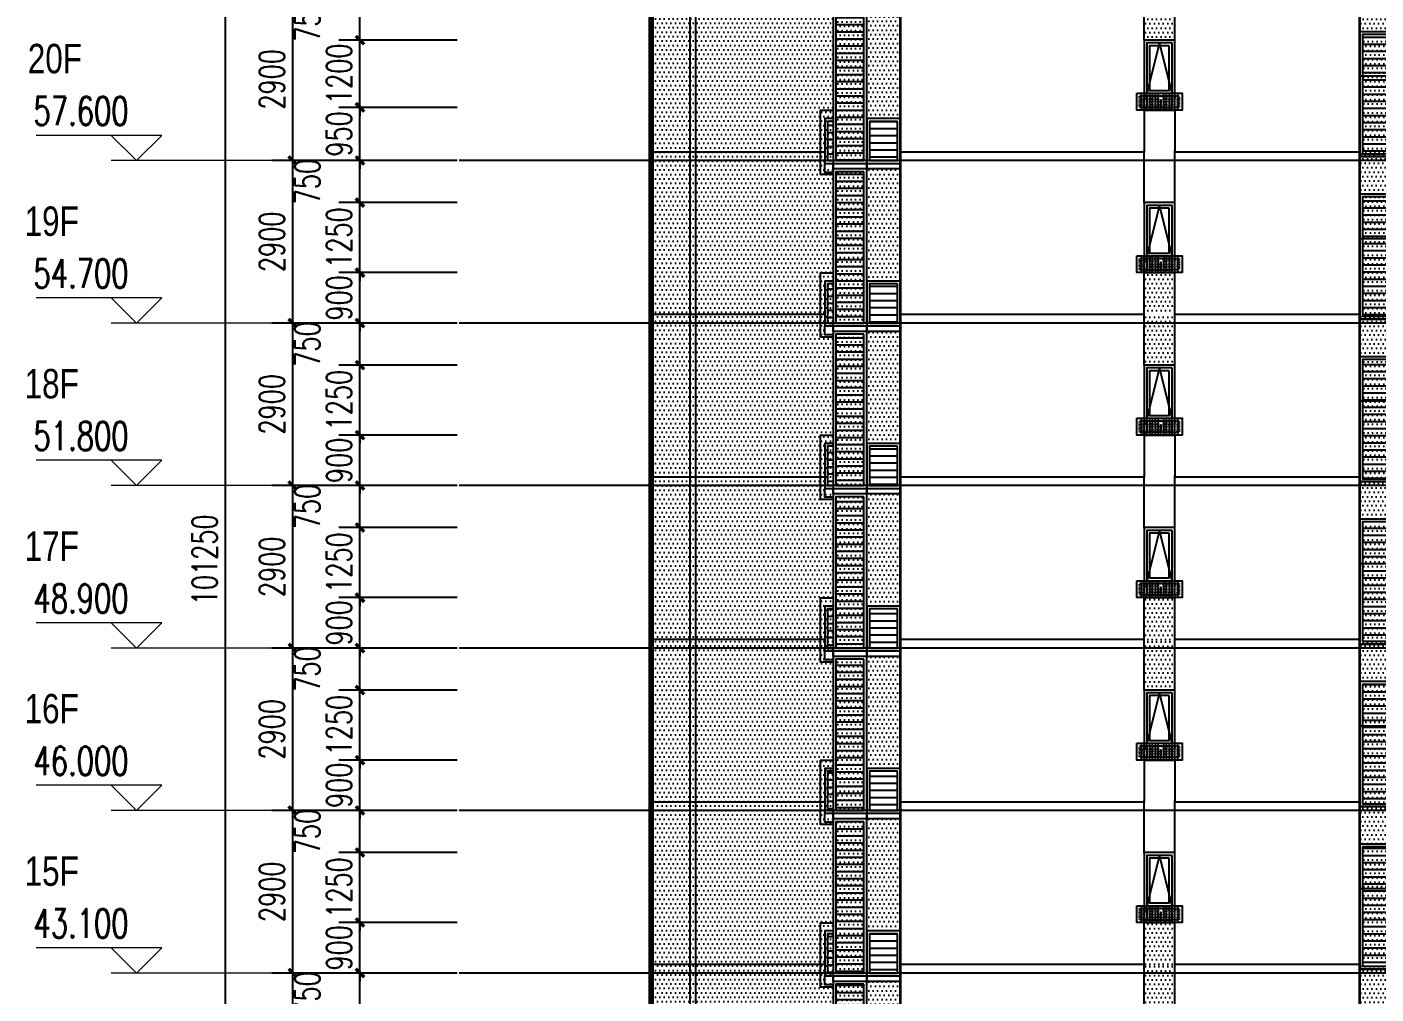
# Model space of a CAD drawing. Header units: millimetres. Extents: x 43 to 235305, y 0 to 139712.
# Drawn here: x 91758 to 115841, y 53916 to 71175 of the extents above; entities that cross this region are included whole.
import ezdxf
from ezdxf.xclip import XClip

# ---------------------------------------------------------------- set-up
doc = ezdxf.new("R2010")
doc.units = ezdxf.units.MM
doc.header["$XCLIPFRAME"] = 2
for name, pattern in [('CONTINOUS', [0]), ('DASH', [0.35, 0.25, -0.1]), ('DOTE', [2.42, 2, -0.2, 0.02, -0.2])]:
    doc.linetypes.add(name, pattern=pattern)
for name, color, linetype in [('A-AXIS', 1, 'DOTE'), ('A-AXIS-DIMS', 3, 'Continuous'), ('A-DRWD-DIMS', 144, 'Continuous'), ('A-ELEV-DRWD', 130, 'Continuous'), ('A-ELEV-LINE', 30, 'Continuous'), ('A-ELEV-LINE1', 33, 'Continuous'), ('A-ELEV-LINE2', 55, 'Continuous'), ('A-ELEV-OPEN', 253, 'Continuous'), ('A-ELEV-OUT2', 6, 'CONTINOUS'), ('A-ELEV-PATT', 55, 'Continuous'), ('A-ELEV-SHUT', 215, 'Continuous'), ('A-HATH1', 251, 'Continuous'), ('A-ROOM-NAME', 255, 'Continuous'), ('A-WALL', 2, 'Continuous'), ('AXIS', 3, 'Continuous'), ('PUB_TEXT', 7, 'Continuous'), ('Sun', 138, 'Continuous')]:
    doc.layers.add(name, color=color, linetype=linetype)
doc.styles.add('_TCH_DIM', font='SIMPLEX', dxfattribs={"bigfont": 'GBCBIG'})
doc.styles.add('_TCH_DIM_T3', font='SIMPLEX', dxfattribs={"width": 0.705882, "bigfont": 'GBCBIG'})
doc.styles.add('ZBHZ', font='zbxw.shx', dxfattribs={"width": 0.7, "bigfont": 'zbhz.shx'})
doc.dimstyles.new('_TCH_ARCH&&150', dxfattribs={"dimtxt": 446.25, "dimasz": 150, "dimexe": 375, "dimexo": 450, "dimgap": 150, "dimtad": 1, "dimdec": 0, "dimzin": 0, "dimdsep": 46, "dimtxsty": '_TCH_DIM_T3', "dimblk": 'ARCHTICK', "dimcen": 0.09, "dimclrt": 7, "dimazin": 2, "dimtfac": 1, "dimtdec": 0, "dimtix": 1, "dimtmove": 2, "dimatfit": 3, "dimfxl": 1, "dimtolj": 1, "dimtzin": 0, "dimarcsym": 0})

# ---------------------------------------------------------------- blocks, each defined once
blk = doc.blocks.new('A$C38F80F9D')
at = {"layer": 'A-ELEV-PATT'}
h = blk.add_hatch(dxfattribs=at)
h.set_pattern_fill('ANSI31', color=256, scale=80, angle=135, style=0)
h.set_pattern_definition([(180, (-95221.56, 77593.16), (-2e-14, -127), [])])
h.paths.add_polyline_path([(-250, 2400), (550, 2400), (550, 270), (-250, 270)])
at = {"layer": 'A-HATH1'}
h = blk.add_hatch(dxfattribs=at)
h.set_pattern_fill('DOTS', color=256, scale=50, style=0)
h.set_pattern_definition([(7e-15, (-250, 350), (39.6875, 79.375), [0, -79.375])])
h.paths.add_polyline_path([(-250, 2400), (550, 2400), (550, 270), (-250, 270)])
at = {"layer": 'A-ELEV-SHUT'}
for points in [[(-300, 2450), (600, 2450), (600, 220), (-300, 220)], [(-250, 2400), (550, 2400), (550, 270), (-250, 270)]]:
    blk.add_lwpolyline(points, close=True, dxfattribs=at)
blk = doc.blocks.new('A$C26D120F1')
blk.add_circle((0, 0), 12.5)
blk = doc.blocks.new('A$C6A1F32F0')
at = {"layer": 'Sun'}
blk.add_lwpolyline([(810, 250), (0, 250), (0, -50), (810, -50)], close=True, dxfattribs=at)
at = {"layer": 'Sun', "color": 8, "linetype": 'DASH', "ltscale": 0.2}
blk.add_lwpolyline([(760, 200), (50, 200), (50, 0), (760, 0)], close=True, dxfattribs=at)
at = {"layer": 'Sun'}
for centre in [(80, 175), (80, 125), (80, 75), (80, 25), (130, 175), (280, 175), (330, 175), (330, 125), (380, 125), (380, 75), (380, 25), (480, 175), (480, 75), (480, 25), (530, 175), (530, 125), (530, 75), (530, 25), (580, 125), (580, 75), (580, 25), (680, 75), (680, 25), (730, 175), (730, 125), (730, 75), (730, 25)]:
    blk.add_circle(centre, 5, dxfattribs=at)
for p in [(80, 200), (80, 150), (80, 100), (80, 50), (80, 0), (130, 200), (130, 0), (180, 200), (180, 150), (180, 100), (180, 50), (180, 0), (230, 200), (230, 150), (230, 100), (230, 50), (230, 0), (280, 200), (280, 150), (280, 100), (280, 50), (280, 0), (330, 200), (330, 150), (330, 100), (330, 50), (330, 0), (380, 100), (380, 50), (380, 0), (430, 200), (430, 150), (430, 100), (430, 50), (430, 0), (480, 200), (480, 150), (480, 100), (480, 50), (480, 0), (530, 200), (530, 150), (530, 100), (530, 50), (530, 0), (580, 200), (580, 150), (580, 100), (580, 50), (580, 0), (630, 200), (630, 150), (630, 0), (680, 200), (680, 150), (680, 100), (680, 50), (680, 0), (730, 200), (730, 150), (730, 100), (730, 50), (730, 0)]:
    blk.add_blockref('A$C26D120F1', p, dxfattribs=at)
blk = doc.blocks.new('A$C1D411380')
at = {"layer": 'A-ELEV-DRWD'}
for points in [[(50, 2100), (500, 2100), (500, 1200), (50, 1200)], [(100, 2050), (450, 2050), (450, 1250), (100, 1250)], [(50, 1150), (500, 1150), (500, 950), (50, 950)]]:
    blk.add_lwpolyline(points, close=True, dxfattribs=at)
at = {"layer": 'A-ELEV-LINE1'}
blk.add_lwpolyline([(550, 1200), (550, 1200), (550, 900), (0, 900), (0, 2150), (550, 2150), (550, 1150)], dxfattribs=at)
at = {"layer": 'A-ELEV-OPEN'}
blk.add_lwpolyline([(50, 1200), (275, 2100), (500, 1200)], dxfattribs=at)
at = {"layer": 'Sun'}
blk.add_blockref('A$C6A1F32F0', (-130, 950), dxfattribs=at)
blk = doc.blocks.new('A$C79B806BD')
at = {"layer": 'A-ELEV-LINE1'}
for p, q in [((50, 670), (950, 670)), ((50, 670), (50, 0)), ((50, 0), (950, 0))]:
    blk.add_line(p, q, dxfattribs=at)
blk = doc.blocks.new('A$C5196594A')
at = {"layer": 'A-ELEV-PATT'}
h = blk.add_hatch(dxfattribs=at)
h.set_pattern_fill('ANSI31', color=256, scale=80, angle=135, style=0)
h.set_pattern_definition([(180, (-94371.55, 79593.16), (-2e-14, -127), [])])
h.paths.add_polyline_path([(50, 2850), (550, 2850), (550, 150), (50, 150)])
at = {"layer": 'A-HATH1'}
h = blk.add_hatch(dxfattribs=at)
h.set_pattern_fill('DOTS', color=256, scale=50, style=0)
h.set_pattern_definition([(0, (50, 150), (39.6875, 79.375), [0, -79.375])])
h.paths.add_polyline_path([(50, 2850), (550, 2850), (550, 150), (50, 150)])
at = {"layer": 'A-ELEV-LINE'}
blk.add_lwpolyline([(0, 0), (600, 0), (600, 100), (0, 100)], close=True, dxfattribs=at)
at = {"layer": 'A-ELEV-SHUT'}
for points in [[(0, 2900), (600, 2900), (600, 100), (0, 100)], [(50, 2850), (550, 2850), (550, 150), (50, 150)]]:
    blk.add_lwpolyline(points, close=True, dxfattribs=at)
blk = doc.blocks.new('A$C25156A68')
at = {"layer": 'A-ELEV-PATT'}
h = blk.add_hatch(dxfattribs=at)
h.set_pattern_fill('ANSI31', color=256, scale=80, angle=135, style=0)
h.set_pattern_definition([(180, (-96021.55, 77543.16), (-2e-14, -127), [])])
h.paths.add_polyline_path([(50, 850), (550, 850), (550, 150), (50, 150)])
at = {"layer": 'A-ELEV-LINE'}
blk.add_lwpolyline([(0, 100), (0, -60), (600, -60), (600, 100)], close=True, dxfattribs=at)
at = {"layer": 'A-ELEV-SHUT'}
for points in [[(0, 900), (600, 900), (600, 100), (0, 100)], [(50, 850), (550, 850), (550, 150), (50, 150)]]:
    blk.add_lwpolyline(points, close=True, dxfattribs=at)
blk = doc.blocks.new('A$C503F3A81')
at = {"layer": 'A-ELEV-PATT'}
h = blk.add_hatch(dxfattribs=at)
h.set_pattern_fill('ANSI31', color=256, scale=80, angle=135, style=0)
h.set_pattern_definition([(180, (-85371.56, 80893.16), (-2e-14, -127), [])])
h.paths.add_polyline_path([(10700, 4200), (11200, 4200), (11200, 3500), (10700, 3500)])
h = blk.add_hatch(dxfattribs=at)
h.set_pattern_fill('ANSI31', color=256, scale=80, angle=135, style=0)
h.set_pattern_definition([(180, (-85371.56, 77993.16), (-2e-14, -127), [])])
h.paths.add_polyline_path([(10700, 1300), (11200, 1300), (11200, 600), (10700, 600)])
at = {"layer": 'A-HATH1'}
h = blk.add_hatch(dxfattribs=at)
h.set_pattern_fill('DOTS', color=256, scale=50, style=0)
h.set_pattern_definition([(7e-15, (-0.0005, 3650), (39.6875, 79.375), [0, -79.375])])
h.paths.add_polyline_path([(1550, 5800), (1550, 6520), (1520, 6520), (1520, 6550), (0, 6550), (0, 6520), (0, 5800), (0, 3650), (1550, 3650)])
h = blk.add_hatch(dxfattribs=at)
h.set_pattern_fill('DOTS', color=256, scale=50, style=0)
h.set_pattern_definition([(7e-15, (1550, 5800), (39.6875, 79.375), [0, -79.375])])
h.paths.add_polyline_path([(2450, 6520), (1550, 6520), (1550, 5800), (2450, 5800)])
h = blk.add_hatch(dxfattribs=at)
h.set_pattern_fill('DOTS', color=256, scale=50, style=0)
h.set_pattern_definition([(7e-15, (11850, 600), (39.6875, 79.375), [0, -79.375])])
h.paths.add_polyline_path([(14300, 6400), (12000, 6400), (12000, 6250), (11850, 6250), (11850, 3450), (12000, 3450), (12000, 3350), (11850, 3350), (11850, 1350), (11850, 600), (12000, 600), (14300, 600)])
h = blk.add_hatch(dxfattribs=at)
h.set_pattern_fill('DOTS', color=256, scale=50, style=0)
h.set_pattern_definition([(7e-15, (14300, 600), (39.6875, 79.375), [0, -79.375])])
h.paths.add_polyline_path([(15100, 6400), (14300, 6400), (14300, 600), (15100, 600)])
h = blk.add_hatch(dxfattribs=at)
h.set_pattern_fill('DOTS', color=256, scale=50, style=0)
h.set_pattern_definition([(7e-15, (10650, 4250), (39.6875, 79.375), [0, -79.375])])
h.paths.add_polyline_path([(11250, 6250), (10650, 6250), (10650, 4250), (11250, 4250)])
h = blk.add_hatch(dxfattribs=at)
h.set_pattern_fill('DOTS', color=256, scale=50, style=0)
h.set_pattern_definition([(7e-15, (5750, 3650), (39.6875, 79.375), [0, -79.375])])
h.paths.add_polyline_path([(6300, 4400), (5750, 4400), (5750, 3650), (6300, 3650)])
h = blk.add_hatch(dxfattribs=at)
h.set_pattern_fill('DOTS', color=256, scale=50, style=0)
h.set_pattern_definition([(7e-15, (-0.0004, 750), (39.6875, 79.375), [0, -79.375])])
h.paths.add_polyline_path([(1550, 2900), (2450, 2900), (2450, 3650), (0, 3650), (0, 3620), (0, 2900), (0, 750), (1550, 750)])
h = blk.add_hatch(dxfattribs=at)
h.set_pattern_fill('DOTS', color=256, scale=50, style=0)
h.set_pattern_definition([(7e-15, (5750, 750), (39.6875, 79.375), [0, -79.375])])
h.paths.add_polyline_path([(6300, 3650), (5750, 3650), (5750, 2750), (6300, 2750)])
h = blk.add_hatch(dxfattribs=at)
h.set_pattern_fill('DOTS', color=256, scale=50, style=0)
h.set_pattern_definition([(7e-15, (10650, 1350), (39.6875, 79.375), [0, -79.375])])
h.paths.add_polyline_path([(11250, 3350), (10650, 3350), (10650, 1350), (11250, 1350)])
at = {"layer": 'A-ELEV-LINE'}
for points in [[(10650, 3450), (10650, 3350), (11250, 3350), (11250, 3450)], [(10650, 550), (10650, 450), (11250, 450), (11250, 550)]]:
    blk.add_lwpolyline(points, close=True, dxfattribs=at)
at = {"layer": 'A-ELEV-LINE1'}
for p, q in [((2450, 600), (2450, 6550)), ((10650, 600), (10650, 6400)), ((11250, 600), (11250, 6400)), ((14300, 600), (14300, 6400)), ((15100, 600), (15100, 6400))]:
    blk.add_line(p, q, dxfattribs=at)
at = {"layer": 'A-ELEV-LINE2'}
for p, q in [((5750, 5650), (5750, 6580)), ((6300, 5640), (6300, 6580)), ((5750, 2750), (5750, 4400)), ((6300, 2750), (6300, 4400)), ((0, 3650), (1550, 3650)), ((2450, 3650), (5750, 3650)), ((6300, 3650), (10650, 3650)), ((12000, 3650), (15100, 3650)), ((5750, 1500), (5750, 750)), ((6300, 1500), (6300, 750)), ((0, 750), (1550, 750)), ((2450, 750), (5750, 750)), ((6300, 750), (10650, 750)), ((12000, 750), (15100, 750))]:
    blk.add_line(p, q, dxfattribs=at)
at = {"layer": 'A-ELEV-SHUT'}
for points in [[(10650, 4250), (11250, 4250), (11250, 3450), (10650, 3450)], [(10700, 4200), (11200, 4200), (11200, 3500), (10700, 3500)], [(10650, 1350), (11250, 1350), (11250, 550), (10650, 550)], [(10700, 1300), (11200, 1300), (11200, 600), (10700, 600)]]:
    blk.add_lwpolyline(points, close=True, dxfattribs=at)
ref = blk.add_blockref('A$C25156A68', (11400, 3350))
XClip(ref).set_block_clipping_path([(449.9996244429, -101.2325719561), (676.9703550064, 1047.1839942954)])
ref = blk.add_blockref('A$C79B806BD', (1500, 2900))
XClip(ref).set_block_clipping_path([(-256.0595435794, -0.0003583494), (950.0015086988, 2111.0845140356)])
blk.add_blockref('A$C1D411380', (5750, 600))
ref = blk.add_blockref('A$C25156A68', (11400, 450))
XClip(ref).set_block_clipping_path([(449.9996244429, -101.2325719561), (676.9703550064, 1047.1839942954)])
ref = blk.add_blockref('A$C79B806BD', (1500, 0))
XClip(ref).set_block_clipping_path([(-256.0595435794, -0.0003583494), (950.0015086988, 2111.0845140356)])
at = {"layer": 'A-ELEV-LINE1'}
for p in [(11250, 3350), (11250, 450)]:
    blk.add_blockref('A$C5196594A', p, dxfattribs=at)
at = {"layer": 'A-ELEV-LINE2'}
blk.add_blockref('A$C1D411380', (5750, 3500), dxfattribs=at)
at = {"layer": 'A-WALL'}
for p in [(1850, 3350), (1850, 450)]:
    blk.add_blockref('A$C38F80F9D', p, dxfattribs=at)
blk = doc.blocks.new('_ArchTick')
at = {"color": 0, "linetype": 'ByBlock', "const_width": 0.4}
blk.add_lwpolyline([(-0.5, -0.5), (0.5, 0.5)], dxfattribs=at)
blk = doc.blocks.new('*D4113')
at = {"layer": 'A-AXIS-DIMS', "color": 0, "lineweight": -2, "transparency": 16777216}
for p, q in [((99026, 54291), (96128, 54291)), ((96503, 51391), (96503, 54291)), ((99026, 51391), (96128, 51391))]:
    blk.add_line(p, q, dxfattribs=at)
at = {"layer": 'Defpoints', "color": 0, "transparency": 16777216}
for p in [(96503, 54291), (99476, 54291), (99476, 51391)]:
    blk.add_point(p, dxfattribs=at)
at = {"layer": 'A-AXIS-DIMS', "color": 0, "lineweight": -2, "transparency": 16777216, "xscale": 150, "yscale": 150, "zscale": 150}
for p, rotation in [((96503, 54291), 90), ((96503, 51391), 270)]:
    blk.add_blockref('_ArchTick', p, dxfattribs=dict(at, rotation=rotation))
at = {"layer": 'A-AXIS-DIMS', "color": 7, "transparency": 16777216, "insert": (96130, 52841), "char_height": 446.2, "attachment_point": 5, "rotation": 90, "style": '_TCH_DIM_T3'}
blk.add_mtext('\\A1;2900', dxfattribs=at)
blk = doc.blocks.new('*D4114')
at = {"layer": 'A-AXIS-DIMS', "color": 0, "lineweight": -2, "transparency": 16777216}
for p, q in [((99026, 57191), (96128, 57191)), ((96503, 54291), (96503, 57191)), ((99026, 54291), (96128, 54291))]:
    blk.add_line(p, q, dxfattribs=at)
at = {"layer": 'Defpoints', "color": 0, "transparency": 16777216}
for p in [(96503, 57191), (99476, 57191), (99476, 54291)]:
    blk.add_point(p, dxfattribs=at)
at = {"layer": 'A-AXIS-DIMS', "color": 0, "lineweight": -2, "transparency": 16777216, "xscale": 150, "yscale": 150, "zscale": 150}
for p, rotation in [((96503, 57191), 90), ((96503, 54291), 270)]:
    blk.add_blockref('_ArchTick', p, dxfattribs=dict(at, rotation=rotation))
at = {"layer": 'A-AXIS-DIMS', "color": 7, "transparency": 16777216, "insert": (96130, 55741), "char_height": 446.2, "attachment_point": 5, "rotation": 90, "style": '_TCH_DIM_T3'}
blk.add_mtext('\\A1;2900', dxfattribs=at)
blk = doc.blocks.new('*D4115')
at = {"layer": 'A-AXIS-DIMS', "color": 0, "lineweight": -2, "transparency": 16777216}
for p, q in [((99026, 60091), (96128, 60091)), ((96503, 57191), (96503, 60091)), ((99026, 57191), (96128, 57191))]:
    blk.add_line(p, q, dxfattribs=at)
at = {"layer": 'Defpoints', "color": 0, "transparency": 16777216}
for p in [(96503, 60091), (99476, 60091), (99476, 57191)]:
    blk.add_point(p, dxfattribs=at)
at = {"layer": 'A-AXIS-DIMS', "color": 0, "lineweight": -2, "transparency": 16777216, "xscale": 150, "yscale": 150, "zscale": 150}
for p, rotation in [((96503, 60091), 90), ((96503, 57191), 270)]:
    blk.add_blockref('_ArchTick', p, dxfattribs=dict(at, rotation=rotation))
at = {"layer": 'A-AXIS-DIMS', "color": 7, "transparency": 16777216, "insert": (96130, 58641), "char_height": 446.2, "attachment_point": 5, "rotation": 90, "style": '_TCH_DIM_T3'}
blk.add_mtext('\\A1;2900', dxfattribs=at)
blk = doc.blocks.new('*D4116')
at = {"layer": 'A-AXIS-DIMS', "color": 0, "lineweight": -2, "transparency": 16777216}
for p, q in [((99026, 62991), (96128, 62991)), ((96503, 60091), (96503, 62991)), ((99026, 60091), (96128, 60091))]:
    blk.add_line(p, q, dxfattribs=at)
at = {"layer": 'Defpoints', "color": 0, "transparency": 16777216}
for p in [(96503, 62991), (99476, 62991), (99476, 60091)]:
    blk.add_point(p, dxfattribs=at)
at = {"layer": 'A-AXIS-DIMS', "color": 0, "lineweight": -2, "transparency": 16777216, "xscale": 150, "yscale": 150, "zscale": 150}
for p, rotation in [((96503, 62991), 90), ((96503, 60091), 270)]:
    blk.add_blockref('_ArchTick', p, dxfattribs=dict(at, rotation=rotation))
at = {"layer": 'A-AXIS-DIMS', "color": 7, "transparency": 16777216, "insert": (96130, 61541), "char_height": 446.2, "attachment_point": 5, "rotation": 90, "style": '_TCH_DIM_T3'}
blk.add_mtext('\\A1;2900', dxfattribs=at)
blk = doc.blocks.new('*D4117')
at = {"layer": 'A-AXIS-DIMS', "color": 0, "lineweight": -2, "transparency": 16777216}
for p, q in [((99026, 65891), (96128, 65891)), ((96503, 62991), (96503, 65891)), ((99026, 62991), (96128, 62991))]:
    blk.add_line(p, q, dxfattribs=at)
at = {"layer": 'Defpoints', "color": 0, "transparency": 16777216}
for p in [(96503, 65891), (99476, 65891), (99476, 62991)]:
    blk.add_point(p, dxfattribs=at)
at = {"layer": 'A-AXIS-DIMS', "color": 0, "lineweight": -2, "transparency": 16777216, "xscale": 150, "yscale": 150, "zscale": 150}
for p, rotation in [((96503, 65891), 90), ((96503, 62991), 270)]:
    blk.add_blockref('_ArchTick', p, dxfattribs=dict(at, rotation=rotation))
at = {"layer": 'A-AXIS-DIMS', "color": 7, "transparency": 16777216, "insert": (96130, 64441), "char_height": 446.2, "attachment_point": 5, "rotation": 90, "style": '_TCH_DIM_T3'}
blk.add_mtext('\\A1;2900', dxfattribs=at)
blk = doc.blocks.new('*D4118')
at = {"layer": 'A-AXIS-DIMS', "color": 0, "lineweight": -2, "transparency": 16777216}
for p, q in [((99026, 68791), (96128, 68791)), ((96503, 65891), (96503, 68791)), ((99026, 65891), (96128, 65891))]:
    blk.add_line(p, q, dxfattribs=at)
at = {"layer": 'Defpoints', "color": 0, "transparency": 16777216}
for p in [(96503, 68791), (99476, 68791), (99476, 65891)]:
    blk.add_point(p, dxfattribs=at)
at = {"layer": 'A-AXIS-DIMS', "color": 0, "lineweight": -2, "transparency": 16777216, "xscale": 150, "yscale": 150, "zscale": 150}
for p, rotation in [((96503, 68791), 90), ((96503, 65891), 270)]:
    blk.add_blockref('_ArchTick', p, dxfattribs=dict(at, rotation=rotation))
at = {"layer": 'A-AXIS-DIMS', "color": 7, "transparency": 16777216, "insert": (96130, 67341), "char_height": 446.2, "attachment_point": 5, "rotation": 90, "style": '_TCH_DIM_T3'}
blk.add_mtext('\\A1;2900', dxfattribs=at)
blk = doc.blocks.new('*D4119')
at = {"layer": 'A-AXIS-DIMS', "color": 0, "lineweight": -2, "transparency": 16777216}
for p, q in [((99026, 71691), (96128, 71691)), ((96503, 68791), (96503, 71691)), ((99026, 68791), (96128, 68791))]:
    blk.add_line(p, q, dxfattribs=at)
at = {"layer": 'Defpoints', "color": 0, "transparency": 16777216}
for p in [(96503, 71691), (99476, 71691), (99476, 68791)]:
    blk.add_point(p, dxfattribs=at)
at = {"layer": 'A-AXIS-DIMS', "color": 0, "lineweight": -2, "transparency": 16777216, "xscale": 150, "yscale": 150, "zscale": 150}
for p, rotation in [((96503, 71691), 90), ((96503, 68791), 270)]:
    blk.add_blockref('_ArchTick', p, dxfattribs=dict(at, rotation=rotation))
at = {"layer": 'A-AXIS-DIMS', "color": 7, "transparency": 16777216, "insert": (96130, 70241), "char_height": 446.2, "attachment_point": 5, "rotation": 90, "style": '_TCH_DIM_T3'}
blk.add_mtext('\\A1;2900', dxfattribs=at)
blk = doc.blocks.new('*D3914')
at = {"layer": 'A-AXIS-DIMS', "color": 0, "lineweight": -2, "transparency": 16777216}
for p, q in [((97826, 112291), (94928, 112291)), ((95303, 11041), (95303, 112291)), ((97826, 11041), (94928, 11041))]:
    blk.add_line(p, q, dxfattribs=at)
at = {"layer": 'Defpoints', "color": 0, "transparency": 16777216}
for p in [(95303, 112291), (98276, 112291), (98276, 11041)]:
    blk.add_point(p, dxfattribs=at)
at = {"layer": 'A-AXIS-DIMS', "color": 0, "lineweight": -2, "transparency": 16777216, "xscale": 150, "yscale": 150, "zscale": 150}
for p, rotation in [((95303, 112291), 90), ((95303, 11041), 270)]:
    blk.add_blockref('_ArchTick', p, dxfattribs=dict(at, rotation=rotation))
at = {"layer": 'A-AXIS-DIMS', "color": 7, "transparency": 16777216, "insert": (94930, 61666), "char_height": 446.2, "attachment_point": 5, "rotation": 90, "style": '_TCH_DIM_T3'}
blk.add_mtext('\\A1;101250', dxfattribs=at)
blk = doc.blocks.new('*D3760')
at = {"layer": 'A-DRWD-DIMS', "color": 0, "lineweight": -2, "transparency": 16777216}
for p, q in [((99439, 54291), (97328, 54291)), ((97703, 53541), (97703, 54291)), ((99439, 53541), (97328, 53541))]:
    blk.add_line(p, q, dxfattribs=at)
at = {"layer": 'Defpoints', "color": 0, "transparency": 16777216}
for p in [(97703, 54291), (99889, 54291), (99889, 53541)]:
    blk.add_point(p, dxfattribs=at)
at = {"layer": 'A-DRWD-DIMS', "color": 0, "lineweight": -2, "transparency": 16777216, "xscale": 150, "yscale": 150, "zscale": 150}
for p, rotation in [((97703, 54291), 90), ((97703, 53541), 270)]:
    blk.add_blockref('_ArchTick', p, dxfattribs=dict(at, rotation=rotation))
at = {"layer": 'A-DRWD-DIMS', "color": 7, "transparency": 16777216, "insert": (96766, 53916), "char_height": 446.2, "attachment_point": 5, "rotation": 90, "style": '_TCH_DIM_T3'}
blk.add_mtext('\\A1;750', dxfattribs=at)
blk = doc.blocks.new('*D3761')
at = {"layer": 'A-DRWD-DIMS', "color": 0, "lineweight": -2, "transparency": 16777216}
for p, q in [((99439, 55191), (97328, 55191)), ((97703, 55191), (97703, 55341)), ((97703, 54291), (97703, 55191)), ((99439, 54291), (97328, 54291)), ((97703, 54291), (97703, 54141))]:
    blk.add_line(p, q, dxfattribs=at)
at = {"layer": 'Defpoints', "color": 0, "transparency": 16777216}
for p in [(97703, 55191), (99889, 55191), (99889, 54291)]:
    blk.add_point(p, dxfattribs=at)
at = {"layer": 'A-DRWD-DIMS', "color": 0, "lineweight": -2, "transparency": 16777216, "xscale": 150, "yscale": 150, "zscale": 150}
for p, rotation in [((97703, 55191), 270), ((97703, 54291), 90)]:
    blk.add_blockref('_ArchTick', p, dxfattribs=dict(at, rotation=rotation))
at = {"layer": 'A-DRWD-DIMS', "color": 7, "transparency": 16777216, "insert": (97330, 54741), "char_height": 446.2, "attachment_point": 5, "rotation": 90, "style": '_TCH_DIM_T3'}
blk.add_mtext('\\A1;900', dxfattribs=at)
blk = doc.blocks.new('*D3762')
at = {"layer": 'A-DRWD-DIMS', "color": 0, "lineweight": -2, "transparency": 16777216}
for p, q in [((99439, 56441), (97328, 56441)), ((97703, 56441), (97703, 56591)), ((97703, 55191), (97703, 56441)), ((99439, 55191), (97328, 55191)), ((97703, 55191), (97703, 55041))]:
    blk.add_line(p, q, dxfattribs=at)
at = {"layer": 'Defpoints', "color": 0, "transparency": 16777216}
for p in [(97703, 56441), (99889, 56441), (99889, 55191)]:
    blk.add_point(p, dxfattribs=at)
at = {"layer": 'A-DRWD-DIMS', "color": 0, "lineweight": -2, "transparency": 16777216, "xscale": 150, "yscale": 150, "zscale": 150}
for p, rotation in [((97703, 56441), 270), ((97703, 55191), 90)]:
    blk.add_blockref('_ArchTick', p, dxfattribs=dict(at, rotation=rotation))
at = {"layer": 'A-DRWD-DIMS', "color": 7, "transparency": 16777216, "insert": (97330, 55816), "char_height": 446.2, "attachment_point": 5, "rotation": 90, "style": '_TCH_DIM_T3'}
blk.add_mtext('\\A1;1250', dxfattribs=at)
blk = doc.blocks.new('*D3763')
at = {"layer": 'A-DRWD-DIMS', "color": 0, "lineweight": -2, "transparency": 16777216}
for p, q in [((99439, 57191), (97328, 57191)), ((97703, 56441), (97703, 57191)), ((99439, 56441), (97328, 56441))]:
    blk.add_line(p, q, dxfattribs=at)
at = {"layer": 'Defpoints', "color": 0, "transparency": 16777216}
for p in [(97703, 57191), (99889, 57191), (99889, 56441)]:
    blk.add_point(p, dxfattribs=at)
at = {"layer": 'A-DRWD-DIMS', "color": 0, "lineweight": -2, "transparency": 16777216, "xscale": 150, "yscale": 150, "zscale": 150}
for p, rotation in [((97703, 57191), 90), ((97703, 56441), 270)]:
    blk.add_blockref('_ArchTick', p, dxfattribs=dict(at, rotation=rotation))
at = {"layer": 'A-DRWD-DIMS', "color": 7, "transparency": 16777216, "insert": (96766, 56816), "char_height": 446.2, "attachment_point": 5, "rotation": 90, "style": '_TCH_DIM_T3'}
blk.add_mtext('\\A1;750', dxfattribs=at)
blk = doc.blocks.new('*D3764')
at = {"layer": 'A-DRWD-DIMS', "color": 0, "lineweight": -2, "transparency": 16777216}
for p, q in [((99439, 58091), (97328, 58091)), ((97703, 58091), (97703, 58241)), ((97703, 57191), (97703, 58091)), ((99439, 57191), (97328, 57191)), ((97703, 57191), (97703, 57041))]:
    blk.add_line(p, q, dxfattribs=at)
at = {"layer": 'Defpoints', "color": 0, "transparency": 16777216}
for p in [(97703, 58091), (99889, 58091), (99889, 57191)]:
    blk.add_point(p, dxfattribs=at)
at = {"layer": 'A-DRWD-DIMS', "color": 0, "lineweight": -2, "transparency": 16777216, "xscale": 150, "yscale": 150, "zscale": 150}
for p, rotation in [((97703, 58091), 270), ((97703, 57191), 90)]:
    blk.add_blockref('_ArchTick', p, dxfattribs=dict(at, rotation=rotation))
at = {"layer": 'A-DRWD-DIMS', "color": 7, "transparency": 16777216, "insert": (97330, 57641), "char_height": 446.2, "attachment_point": 5, "rotation": 90, "style": '_TCH_DIM_T3'}
blk.add_mtext('\\A1;900', dxfattribs=at)
blk = doc.blocks.new('*D3765')
at = {"layer": 'A-DRWD-DIMS', "color": 0, "lineweight": -2, "transparency": 16777216}
for p, q in [((97703, 59341), (97703, 59491)), ((99439, 59341), (97328, 59341)), ((97703, 58091), (97703, 59341)), ((99439, 58091), (97328, 58091)), ((97703, 58091), (97703, 57941))]:
    blk.add_line(p, q, dxfattribs=at)
at = {"layer": 'Defpoints', "color": 0, "transparency": 16777216}
for p in [(97703, 59341), (99889, 59341), (99889, 58091)]:
    blk.add_point(p, dxfattribs=at)
at = {"layer": 'A-DRWD-DIMS', "color": 0, "lineweight": -2, "transparency": 16777216, "xscale": 150, "yscale": 150, "zscale": 150}
for p, rotation in [((97703, 59341), 270), ((97703, 58091), 90)]:
    blk.add_blockref('_ArchTick', p, dxfattribs=dict(at, rotation=rotation))
at = {"layer": 'A-DRWD-DIMS', "color": 7, "transparency": 16777216, "insert": (97330, 58716), "char_height": 446.2, "attachment_point": 5, "rotation": 90, "style": '_TCH_DIM_T3'}
blk.add_mtext('\\A1;1250', dxfattribs=at)
blk = doc.blocks.new('*D3766')
at = {"layer": 'A-DRWD-DIMS', "color": 0, "lineweight": -2, "transparency": 16777216}
for p, q in [((99439, 60091), (97328, 60091)), ((97703, 59341), (97703, 60091)), ((99439, 59341), (97328, 59341))]:
    blk.add_line(p, q, dxfattribs=at)
at = {"layer": 'Defpoints', "color": 0, "transparency": 16777216}
for p in [(97703, 60091), (99889, 60091), (99889, 59341)]:
    blk.add_point(p, dxfattribs=at)
at = {"layer": 'A-DRWD-DIMS', "color": 0, "lineweight": -2, "transparency": 16777216, "xscale": 150, "yscale": 150, "zscale": 150}
for p, rotation in [((97703, 60091), 90), ((97703, 59341), 270)]:
    blk.add_blockref('_ArchTick', p, dxfattribs=dict(at, rotation=rotation))
at = {"layer": 'A-DRWD-DIMS', "color": 7, "transparency": 16777216, "insert": (96766, 59716), "char_height": 446.2, "attachment_point": 5, "rotation": 90, "style": '_TCH_DIM_T3'}
blk.add_mtext('\\A1;750', dxfattribs=at)
blk = doc.blocks.new('*D3767')
at = {"layer": 'A-DRWD-DIMS', "color": 0, "lineweight": -2, "transparency": 16777216}
for p, q in [((99439, 60991), (97328, 60991)), ((97703, 60991), (97703, 61141)), ((97703, 60091), (97703, 60991)), ((99439, 60091), (97328, 60091)), ((97703, 60091), (97703, 59941))]:
    blk.add_line(p, q, dxfattribs=at)
at = {"layer": 'Defpoints', "color": 0, "transparency": 16777216}
for p in [(97703, 60991), (99889, 60991), (99889, 60091)]:
    blk.add_point(p, dxfattribs=at)
at = {"layer": 'A-DRWD-DIMS', "color": 0, "lineweight": -2, "transparency": 16777216, "xscale": 150, "yscale": 150, "zscale": 150}
for p, rotation in [((97703, 60991), 270), ((97703, 60091), 90)]:
    blk.add_blockref('_ArchTick', p, dxfattribs=dict(at, rotation=rotation))
at = {"layer": 'A-DRWD-DIMS', "color": 7, "transparency": 16777216, "insert": (97330, 60541), "char_height": 446.2, "attachment_point": 5, "rotation": 90, "style": '_TCH_DIM_T3'}
blk.add_mtext('\\A1;900', dxfattribs=at)
blk = doc.blocks.new('*D3768')
at = {"layer": 'A-DRWD-DIMS', "color": 0, "lineweight": -2, "transparency": 16777216}
for p, q in [((97703, 62241), (97703, 62391)), ((99439, 62241), (97328, 62241)), ((97703, 60991), (97703, 62241)), ((99439, 60991), (97328, 60991)), ((97703, 60991), (97703, 60841))]:
    blk.add_line(p, q, dxfattribs=at)
at = {"layer": 'Defpoints', "color": 0, "transparency": 16777216}
for p in [(97703, 62241), (99889, 62241), (99889, 60991)]:
    blk.add_point(p, dxfattribs=at)
at = {"layer": 'A-DRWD-DIMS', "color": 0, "lineweight": -2, "transparency": 16777216, "xscale": 150, "yscale": 150, "zscale": 150}
for p, rotation in [((97703, 62241), 270), ((97703, 60991), 90)]:
    blk.add_blockref('_ArchTick', p, dxfattribs=dict(at, rotation=rotation))
at = {"layer": 'A-DRWD-DIMS', "color": 7, "transparency": 16777216, "insert": (97330, 61616), "char_height": 446.2, "attachment_point": 5, "rotation": 90, "style": '_TCH_DIM_T3'}
blk.add_mtext('\\A1;1250', dxfattribs=at)
blk = doc.blocks.new('*D3769')
at = {"layer": 'A-DRWD-DIMS', "color": 0, "lineweight": -2, "transparency": 16777216}
for p, q in [((99439, 62991), (97328, 62991)), ((97703, 62241), (97703, 62991)), ((99439, 62241), (97328, 62241))]:
    blk.add_line(p, q, dxfattribs=at)
at = {"layer": 'Defpoints', "color": 0, "transparency": 16777216}
for p in [(97703, 62991), (99889, 62991), (99889, 62241)]:
    blk.add_point(p, dxfattribs=at)
at = {"layer": 'A-DRWD-DIMS', "color": 0, "lineweight": -2, "transparency": 16777216, "xscale": 150, "yscale": 150, "zscale": 150}
for p, rotation in [((97703, 62991), 90), ((97703, 62241), 270)]:
    blk.add_blockref('_ArchTick', p, dxfattribs=dict(at, rotation=rotation))
at = {"layer": 'A-DRWD-DIMS', "color": 7, "transparency": 16777216, "insert": (96766, 62616), "char_height": 446.2, "attachment_point": 5, "rotation": 90, "style": '_TCH_DIM_T3'}
blk.add_mtext('\\A1;750', dxfattribs=at)
blk = doc.blocks.new('*D3770')
at = {"layer": 'A-DRWD-DIMS', "color": 0, "lineweight": -2, "transparency": 16777216}
for p, q in [((99439, 63891), (97328, 63891)), ((97703, 63891), (97703, 64041)), ((97703, 62991), (97703, 63891)), ((99439, 62991), (97328, 62991)), ((97703, 62991), (97703, 62841))]:
    blk.add_line(p, q, dxfattribs=at)
at = {"layer": 'Defpoints', "color": 0, "transparency": 16777216}
for p in [(97703, 63891), (99889, 63891), (99889, 62991)]:
    blk.add_point(p, dxfattribs=at)
at = {"layer": 'A-DRWD-DIMS', "color": 0, "lineweight": -2, "transparency": 16777216, "xscale": 150, "yscale": 150, "zscale": 150}
for p, rotation in [((97703, 63891), 270), ((97703, 62991), 90)]:
    blk.add_blockref('_ArchTick', p, dxfattribs=dict(at, rotation=rotation))
at = {"layer": 'A-DRWD-DIMS', "color": 7, "transparency": 16777216, "insert": (97330, 63441), "char_height": 446.2, "attachment_point": 5, "rotation": 90, "style": '_TCH_DIM_T3'}
blk.add_mtext('\\A1;900', dxfattribs=at)
blk = doc.blocks.new('*D3771')
at = {"layer": 'A-DRWD-DIMS', "color": 0, "lineweight": -2, "transparency": 16777216}
for p, q in [((97703, 65141), (97703, 65291)), ((99439, 65141), (97328, 65141)), ((97703, 63891), (97703, 65141)), ((99439, 63891), (97328, 63891)), ((97703, 63891), (97703, 63741))]:
    blk.add_line(p, q, dxfattribs=at)
at = {"layer": 'Defpoints', "color": 0, "transparency": 16777216}
for p in [(97703, 65141), (99889, 65141), (99889, 63891)]:
    blk.add_point(p, dxfattribs=at)
at = {"layer": 'A-DRWD-DIMS', "color": 0, "lineweight": -2, "transparency": 16777216, "xscale": 150, "yscale": 150, "zscale": 150}
for p, rotation in [((97703, 65141), 270), ((97703, 63891), 90)]:
    blk.add_blockref('_ArchTick', p, dxfattribs=dict(at, rotation=rotation))
at = {"layer": 'A-DRWD-DIMS', "color": 7, "transparency": 16777216, "insert": (97330, 64516), "char_height": 446.2, "attachment_point": 5, "rotation": 90, "style": '_TCH_DIM_T3'}
blk.add_mtext('\\A1;1250', dxfattribs=at)
blk = doc.blocks.new('*D3772')
at = {"layer": 'A-DRWD-DIMS', "color": 0, "lineweight": -2, "transparency": 16777216}
for p, q in [((99439, 65891), (97328, 65891)), ((97703, 65141), (97703, 65891)), ((99439, 65141), (97328, 65141))]:
    blk.add_line(p, q, dxfattribs=at)
at = {"layer": 'Defpoints', "color": 0, "transparency": 16777216}
for p in [(97703, 65891), (99889, 65891), (99889, 65141)]:
    blk.add_point(p, dxfattribs=at)
at = {"layer": 'A-DRWD-DIMS', "color": 0, "lineweight": -2, "transparency": 16777216, "xscale": 150, "yscale": 150, "zscale": 150}
for p, rotation in [((97703, 65891), 90), ((97703, 65141), 270)]:
    blk.add_blockref('_ArchTick', p, dxfattribs=dict(at, rotation=rotation))
at = {"layer": 'A-DRWD-DIMS', "color": 7, "transparency": 16777216, "insert": (96766, 65516), "char_height": 446.2, "attachment_point": 5, "rotation": 90, "style": '_TCH_DIM_T3'}
blk.add_mtext('\\A1;750', dxfattribs=at)
blk = doc.blocks.new('*D3773')
at = {"layer": 'A-DRWD-DIMS', "color": 0, "lineweight": -2, "transparency": 16777216}
for p, q in [((99439, 66791), (97328, 66791)), ((97703, 66791), (97703, 66941)), ((97703, 65891), (97703, 66791)), ((99439, 65891), (97328, 65891)), ((97703, 65891), (97703, 65741))]:
    blk.add_line(p, q, dxfattribs=at)
at = {"layer": 'Defpoints', "color": 0, "transparency": 16777216}
for p in [(97703, 66791), (99889, 66791), (99889, 65891)]:
    blk.add_point(p, dxfattribs=at)
at = {"layer": 'A-DRWD-DIMS', "color": 0, "lineweight": -2, "transparency": 16777216, "xscale": 150, "yscale": 150, "zscale": 150}
for p, rotation in [((97703, 66791), 270), ((97703, 65891), 90)]:
    blk.add_blockref('_ArchTick', p, dxfattribs=dict(at, rotation=rotation))
at = {"layer": 'A-DRWD-DIMS', "color": 7, "transparency": 16777216, "insert": (97330, 66341), "char_height": 446.2, "attachment_point": 5, "rotation": 90, "style": '_TCH_DIM_T3'}
blk.add_mtext('\\A1;900', dxfattribs=at)
blk = doc.blocks.new('*D3774')
at = {"layer": 'A-DRWD-DIMS', "color": 0, "lineweight": -2, "transparency": 16777216}
for p, q in [((97703, 68041), (97703, 68191)), ((99439, 68041), (97328, 68041)), ((97703, 66791), (97703, 68041)), ((99439, 66791), (97328, 66791)), ((97703, 66791), (97703, 66641))]:
    blk.add_line(p, q, dxfattribs=at)
at = {"layer": 'Defpoints', "color": 0, "transparency": 16777216}
for p in [(97703, 68041), (99889, 68041), (99889, 66791)]:
    blk.add_point(p, dxfattribs=at)
at = {"layer": 'A-DRWD-DIMS', "color": 0, "lineweight": -2, "transparency": 16777216, "xscale": 150, "yscale": 150, "zscale": 150}
for p, rotation in [((97703, 68041), 270), ((97703, 66791), 90)]:
    blk.add_blockref('_ArchTick', p, dxfattribs=dict(at, rotation=rotation))
at = {"layer": 'A-DRWD-DIMS', "color": 7, "transparency": 16777216, "insert": (97330, 67416), "char_height": 446.2, "attachment_point": 5, "rotation": 90, "style": '_TCH_DIM_T3'}
blk.add_mtext('\\A1;1250', dxfattribs=at)
blk = doc.blocks.new('*D3775')
at = {"layer": 'A-DRWD-DIMS', "color": 0, "lineweight": -2, "transparency": 16777216}
for p, q in [((99439, 68791), (97328, 68791)), ((97703, 68041), (97703, 68791)), ((99439, 68041), (97328, 68041))]:
    blk.add_line(p, q, dxfattribs=at)
at = {"layer": 'Defpoints', "color": 0, "transparency": 16777216}
for p in [(97703, 68791), (99889, 68791), (99889, 68041)]:
    blk.add_point(p, dxfattribs=at)
at = {"layer": 'A-DRWD-DIMS', "color": 0, "lineweight": -2, "transparency": 16777216, "xscale": 150, "yscale": 150, "zscale": 150}
for p, rotation in [((97703, 68791), 90), ((97703, 68041), 270)]:
    blk.add_blockref('_ArchTick', p, dxfattribs=dict(at, rotation=rotation))
at = {"layer": 'A-DRWD-DIMS', "color": 7, "transparency": 16777216, "insert": (96766, 68416), "char_height": 446.2, "attachment_point": 5, "rotation": 90, "style": '_TCH_DIM_T3'}
blk.add_mtext('\\A1;750', dxfattribs=at)
blk = doc.blocks.new('*D3776')
at = {"layer": 'A-DRWD-DIMS', "color": 0, "lineweight": -2, "transparency": 16777216}
for p, q in [((97703, 69741), (97703, 69891)), ((99439, 69741), (97328, 69741)), ((97703, 68791), (97703, 69741)), ((99439, 68791), (97328, 68791)), ((97703, 68791), (97703, 68641))]:
    blk.add_line(p, q, dxfattribs=at)
at = {"layer": 'Defpoints', "color": 0, "transparency": 16777216}
for p in [(97703, 69741), (99889, 69741), (99889, 68791)]:
    blk.add_point(p, dxfattribs=at)
at = {"layer": 'A-DRWD-DIMS', "color": 0, "lineweight": -2, "transparency": 16777216, "xscale": 150, "yscale": 150, "zscale": 150}
for p, rotation in [((97703, 69741), 270), ((97703, 68791), 90)]:
    blk.add_blockref('_ArchTick', p, dxfattribs=dict(at, rotation=rotation))
at = {"layer": 'A-DRWD-DIMS', "color": 7, "transparency": 16777216, "insert": (97330, 69266), "char_height": 446.2, "attachment_point": 5, "rotation": 90, "style": '_TCH_DIM_T3'}
blk.add_mtext('\\A1;950', dxfattribs=at)
blk = doc.blocks.new('*D3777')
at = {"layer": 'A-DRWD-DIMS', "color": 0, "lineweight": -2, "transparency": 16777216}
for p, q in [((97703, 70941), (97703, 71091)), ((99439, 70941), (97328, 70941)), ((97703, 69741), (97703, 70941)), ((99439, 69741), (97328, 69741)), ((97703, 69741), (97703, 69591))]:
    blk.add_line(p, q, dxfattribs=at)
at = {"layer": 'Defpoints', "color": 0, "transparency": 16777216}
for p in [(97703, 70941), (99889, 70941), (99889, 69741)]:
    blk.add_point(p, dxfattribs=at)
at = {"layer": 'A-DRWD-DIMS', "color": 0, "lineweight": -2, "transparency": 16777216, "xscale": 150, "yscale": 150, "zscale": 150}
for p, rotation in [((97703, 70941), 270), ((97703, 69741), 90)]:
    blk.add_blockref('_ArchTick', p, dxfattribs=dict(at, rotation=rotation))
at = {"layer": 'A-DRWD-DIMS', "color": 7, "transparency": 16777216, "insert": (97330, 70341), "char_height": 446.2, "attachment_point": 5, "rotation": 90, "style": '_TCH_DIM_T3'}
blk.add_mtext('\\A1;1200', dxfattribs=at)
blk = doc.blocks.new('*D3778')
at = {"layer": 'A-DRWD-DIMS', "color": 0, "lineweight": -2, "transparency": 16777216}
for p, q in [((99439, 71691), (97328, 71691)), ((97703, 70941), (97703, 71691)), ((99439, 70941), (97328, 70941))]:
    blk.add_line(p, q, dxfattribs=at)
at = {"layer": 'Defpoints', "color": 0, "transparency": 16777216}
for p in [(97703, 71691), (99889, 71691), (99889, 70941)]:
    blk.add_point(p, dxfattribs=at)
at = {"layer": 'A-DRWD-DIMS', "color": 0, "lineweight": -2, "transparency": 16777216, "xscale": 150, "yscale": 150, "zscale": 150}
for p, rotation in [((97703, 71691), 90), ((97703, 70941), 270)]:
    blk.add_blockref('_ArchTick', p, dxfattribs=dict(at, rotation=rotation))
at = {"layer": 'A-DRWD-DIMS', "color": 7, "transparency": 16777216, "insert": (96766, 71316), "char_height": 446.2, "attachment_point": 5, "rotation": 90, "style": '_TCH_DIM_T3'}
blk.add_mtext('\\A1;750', dxfattribs=at)

msp = doc.modelspace()

# ---------------------------------------------------------------- linework, layer by layer
at = {"layer": 'A-AXIS'}
for p, q in [((103599.3, 10341.9), (103599.3, 136465.4)), ((134593.1, 68791.3), (99475.8, 68791.3)), ((134593.1, 65891.3), (99475.8, 65891.3)), ((134593.1, 62991.3), (99475.8, 62991.3)), ((134593.1, 60091.3), (99475.8, 60091.3)), ((134593.1, 57191.3), (99475.8, 57191.3)), ((134593.1, 54291.3), (99475.8, 54291.3))]:
    msp.add_line(p, q, dxfattribs=at)
at = {"layer": 'A-ELEV-OUT2', "color": 2, "const_width": 100}
msp.add_lwpolyline([(131949.3, 11041.3), (131949.3, 134141.3), (121949.3, 134141.3), (121949.3, 131141.3), (120249.3, 131141.3), (120249.3, 133091.3), (119249.3, 133091.3), (119249.3, 137141.3), (111849.3, 137141.3), (111849.3, 134141.3), (104599.3, 134141.3), (104599.3, 130241.3), (102899.3, 130241.3), (102899.3, 11041.3)], dxfattribs=at)
at = {"layer": 'A-ELEV-OUT2', "const_width": 50}
msp.add_lwpolyline([(107349.3, 11041.3), (107349.3, 134141.3), (115549.3, 134141.3), (115549.3, 11041.3)], dxfattribs=at)
at = {"layer": 'AXIS', "lineweight": 0}
for p, q in [((94163.8, 69241.3), (91919.8, 69241.3)), ((93713.8, 68791.3), (93263.8, 69241.3)), ((93713.8, 68791.3), (94163.8, 69241.3)), ((96492.3, 68791.3), (93263.8, 68791.3)), ((94163.8, 66341.3), (91919.8, 66341.3)), ((93713.8, 65891.3), (93263.8, 66341.3)), ((93713.8, 65891.3), (94163.8, 66341.3)), ((96492.3, 65891.3), (93263.8, 65891.3)), ((94163.8, 63441.3), (91919.8, 63441.3)), ((93713.8, 62991.3), (93263.8, 63441.3)), ((93713.8, 62991.3), (94163.8, 63441.3)), ((96492.3, 62991.3), (93263.8, 62991.3)), ((94163.8, 60541.3), (91919.8, 60541.3)), ((93713.8, 60091.3), (93263.8, 60541.3)), ((93713.8, 60091.3), (94163.8, 60541.3)), ((96492.3, 60091.3), (93263.8, 60091.3)), ((94163.8, 57641.3), (91919.8, 57641.3)), ((93713.8, 57191.3), (93263.8, 57641.3)), ((93713.8, 57191.3), (94163.8, 57641.3)), ((96492.3, 57191.3), (93263.8, 57191.3)), ((94163.8, 54741.3), (91919.8, 54741.3)), ((93713.8, 54291.3), (93263.8, 54741.3)), ((93713.8, 54291.3), (94163.8, 54741.3)), ((96492.3, 54291.3), (93263.8, 54291.3))]:
    msp.add_line(p, q, dxfattribs=at)

# ---------------------------------------------------------------- block references
at = {"xscale": -1}
for p in [(117999.3, 68191.3), (117999.3, 62391.3), (117999.3, 56591.3), (117999.3, 50791.3)]:
    msp.add_blockref('A$C503F3A81', p, dxfattribs=at)

# ---------------------------------------------------------------- texts
at = {"layer": 'A-ROOM-NAME', "style": 'ZBHZ', "width": 0.8}
for s, p in [('20F', (91773, 70349.5)), ('19F', (91715.7, 67447.2)), ('18F', (91715.7, 64547.2)), ('17F', (91715.7, 61647.2)), ('16F', (91715.7, 58747.2)), ('15F', (91715.7, 55847.2))]:
    msp.add_text(s, height=525, dxfattribs=at).set_placement(p)
at = {"layer": 'PUB_TEXT', "lineweight": 0, "style": '_TCH_DIM', "width": 0.705882}
for s, p in [('57.600', (91874.8, 69421.3)), ('54.700', (91874.8, 66521.3)), ('51.800', (91874.8, 63621.3)), ('48.900', (91874.8, 60721.3)), ('46.000', (91874.8, 57821.3)), ('43.100', (91874.8, 54921.3))]:
    msp.add_text(s, height=510, dxfattribs=at).set_placement(p)

# ---------------------------------------------------------------- dimensions: what is measured, and where the dimension line sits
at = {"layer": 'A-AXIS-DIMS'}
for p1, p2, picture, middle in [((98275.8, 11041.3), (98275.8, 112291.3), '*D3914', (94930.3, 61666.3)), ((99475.8, 68791.3), (99475.8, 71691.3), '*D4119', (96130.3, 70241.3)), ((99475.8, 65891.3), (99475.8, 68791.3), '*D4118', (96130.3, 67341.3)), ((99475.8, 62991.3), (99475.8, 65891.3), '*D4117', (96130.3, 64441.3)), ((99475.8, 60091.3), (99475.8, 62991.3), '*D4116', (96130.3, 61541.3)), ((99475.8, 57191.3), (99475.8, 60091.3), '*D4115', (96130.3, 58641.3)), ((99475.8, 54291.3), (99475.8, 57191.3), '*D4114', (96130.3, 55741.3)), ((99475.8, 51391.3), (99475.8, 54291.3), '*D4113', (96130.3, 52841.3))]:
    dim = msp.add_aligned_dim(p1=p1, p2=p2, distance=2972.3, dimstyle='_TCH_ARCH&&150', dxfattribs=at)
    dim.commit()
    dim.dimension.update_dxf_attribs({"geometry": picture, "text_midpoint": middle})
at = {"layer": 'A-DRWD-DIMS'}
for base, p1, p2, picture, middle in [((97703.5, 71691.3), (99889.4, 70941.3), (99889.4, 71691.3), '*D3778', (96766, 71316.3)), ((97703.5, 68791.3), (99889.4, 68041.3), (99889.4, 68791.3), '*D3775', (96766, 68416.3)), ((97703.5, 65891.3), (99889.4, 65141.3), (99889.4, 65891.3), '*D3772', (96766, 65516.3)), ((97703.5, 62991.3), (99889.4, 62241.3), (99889.4, 62991.3), '*D3769', (96766, 62616.3)), ((97703.5, 60091.3), (99889.4, 59341.3), (99889.4, 60091.3), '*D3766', (96766, 59716.3)), ((97703.5, 57191.3), (99889.4, 56441.3), (99889.4, 57191.3), '*D3763', (96766, 56816.3)), ((97703.5, 54291.3), (99889.4, 53541.3), (99889.4, 54291.3), '*D3760', (96766, 53916.3))]:
    dim = msp.add_linear_dim(base=base, p1=p1, p2=p2, angle=90, dimstyle='_TCH_ARCH&&150', dxfattribs=at)
    dim.commit()
    dim.dimension.update_dxf_attribs({"geometry": picture, "text_midpoint": middle, "dimtype": 161})
for p1, p2, picture, middle in [((99889.4, 69741.3), (99889.4, 70941.3), '*D3777', (97330.3, 70341.3)), ((99889.4, 68791.3), (99889.4, 69741.3), '*D3776', (97330.3, 69266.3)), ((99889.4, 66791.3), (99889.4, 68041.3), '*D3774', (97330.3, 67416.3)), ((99889.4, 65891.3), (99889.4, 66791.3), '*D3773', (97330.3, 66341.3)), ((99889.4, 63891.3), (99889.4, 65141.3), '*D3771', (97330.3, 64516.3)), ((99889.4, 62991.3), (99889.4, 63891.3), '*D3770', (97330.3, 63441.3)), ((99889.4, 60991.3), (99889.4, 62241.3), '*D3768', (97330.3, 61616.3)), ((99889.4, 60091.3), (99889.4, 60991.3), '*D3767', (97330.3, 60541.3)), ((99889.4, 58091.3), (99889.4, 59341.3), '*D3765', (97330.3, 58716.3)), ((99889.4, 57191.3), (99889.4, 58091.3), '*D3764', (97330.3, 57641.3)), ((99889.4, 55191.3), (99889.4, 56441.3), '*D3762', (97330.3, 55816.3)), ((99889.4, 54291.3), (99889.4, 55191.3), '*D3761', (97330.3, 54741.3))]:
    dim = msp.add_aligned_dim(p1=p1, p2=p2, distance=2186, dimstyle='_TCH_ARCH&&150', dxfattribs=at)
    dim.commit()
    dim.dimension.update_dxf_attribs({"geometry": picture, "text_midpoint": middle})

doc.saveas('drawing.dxf')
